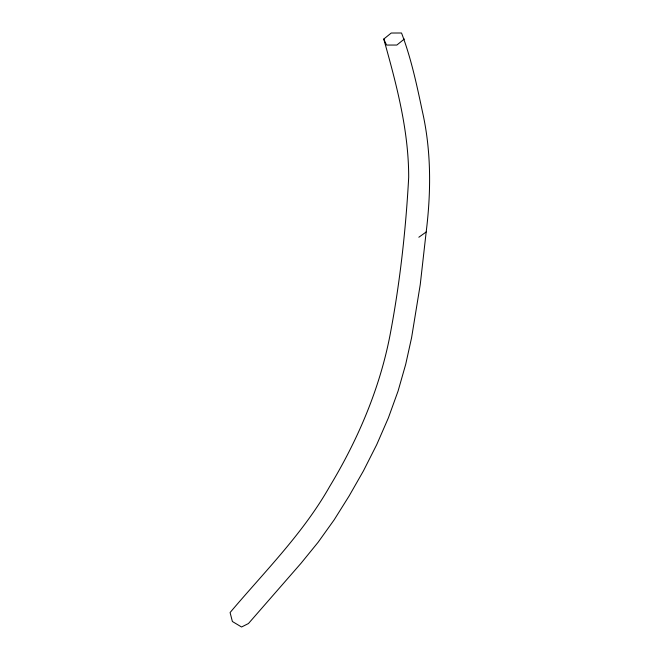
<?xml version="1.0" encoding="UTF-8"?>
<svg xmlns="http://www.w3.org/2000/svg" width="660" height="660" viewBox="0 0 660 660"><rect width="100%" height="100%" fill="white"/><g stroke="black" fill="none" stroke-linecap="round" stroke-linejoin="round"><path stroke-width="0.99" d="M426.178 231.982C431.137 191.829 431.359 151.041 422.383 111.416C416.798 85.016 411.155 58.196 401.527 33L391.24 33.025L383.757 39.056C396.412 84.142 408.721 130.152 408.688 177.325C405.859 229.259 400.158 281.094 390.58 332.227C380.44 387.024 358.38 438.933 329.67 486.494C303.105 533.445 264.627 571.626 230.092 612.538L232.378 621.497L241.56 627L248.449 623.543L301.042 563.252L318.137 542.239L334.141 519.874L349.099 496.015L363.47 470.844L376.728 444.634L388.377 417.887L398.079 391.042L405.702 364.32L411.592 337.673L420.255 284.518L426.178 231.982L418.836 237.237M404.341 39.014L396.858 45.045L386.57 45.061L383.757 39.056"/></g></svg>
